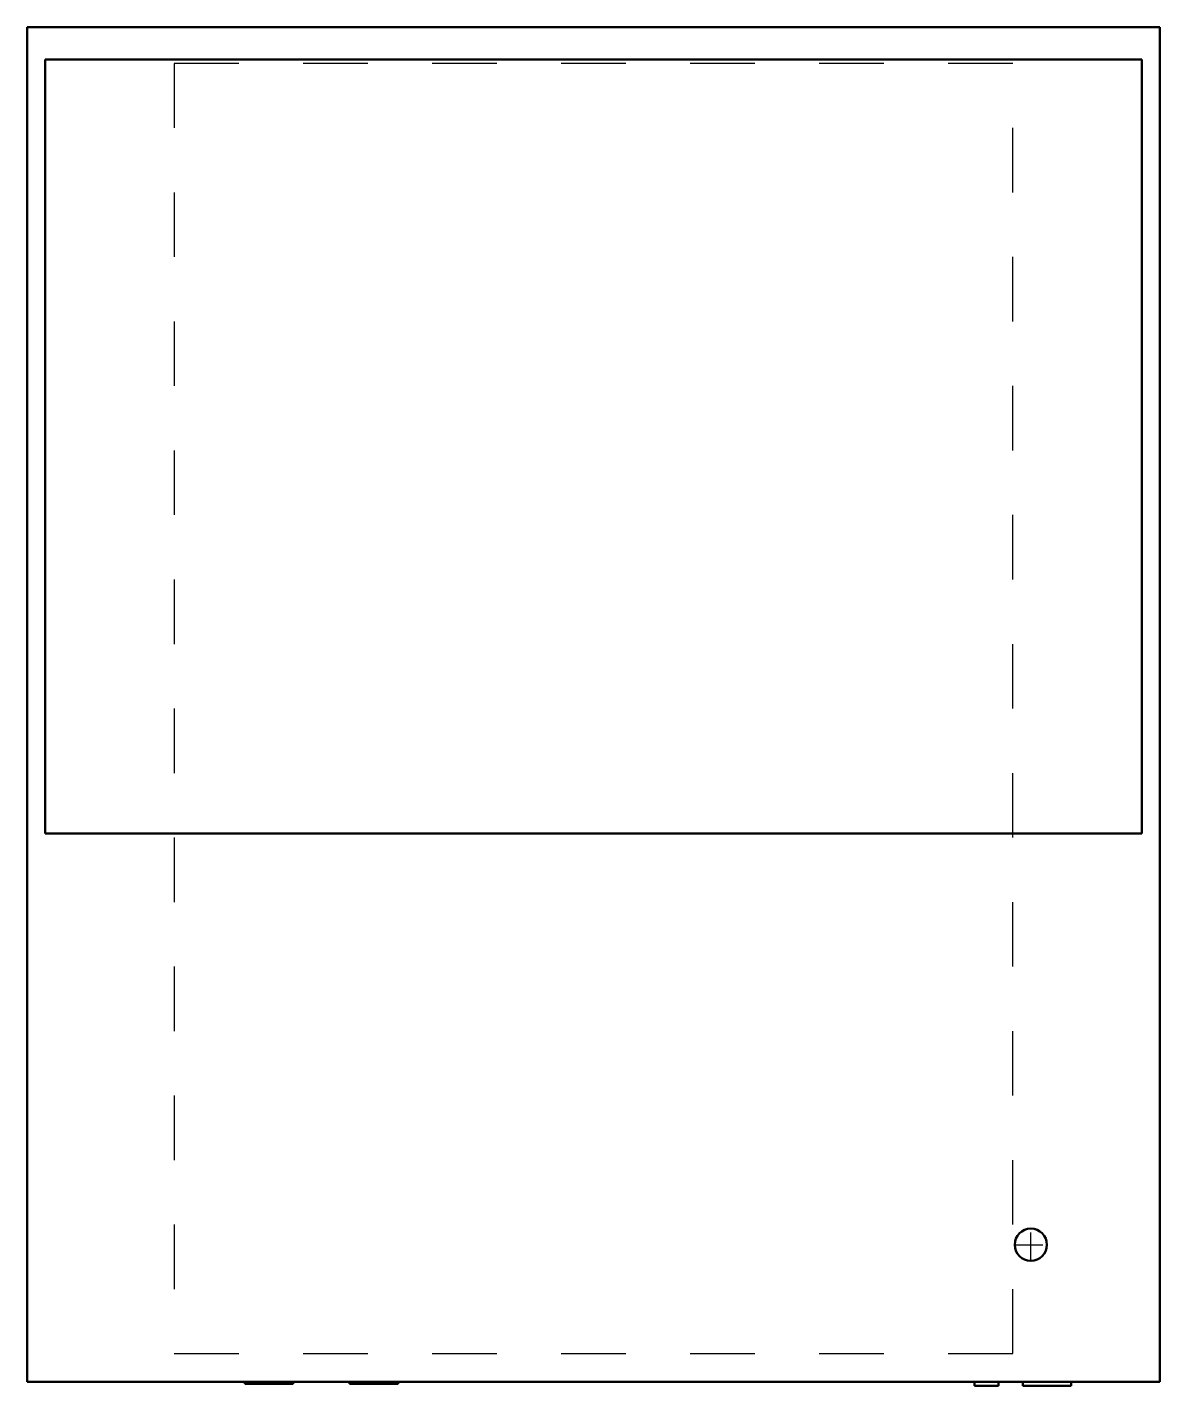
# Model space of a CAD drawing. Header units: inches. Extents: x -8.8 to 8.8, y -10.6 to 10.5.
import ezdxf

# ---------------------------------------------------------------- set-up
doc = ezdxf.new("R2010")
doc.units = ezdxf.units.IN
doc.header["$MEASUREMENT"] = 0
doc.linetypes.add('Center', pattern=[1.5, 0.45, -0.5, 0.05, -0.5])
doc.linetypes.add('Dashed', pattern=[2, 1, -1])
for name, color, linetype, lineweight in [('AM_0', 7, 'Continuous', 50), ('AM_7', 7, 'Center', 25), ('AM_9', 6, 'Dashed', 25)]:
    doc.layers.add(name, color=color, linetype=linetype, lineweight=lineweight)

# ---------------------------------------------------------------- blocks, each defined once
blk = doc.blocks.new('1_AMST36BU14_PART8_0_in_AMST36BU14_4')
at = {"layer": 'AM_0'}
for p, q in [((8.5, 10), (-8.5, 10)), ((-8.5, 10), (-8.5, -2)), ((8.5, -2), (8.5, 10)), ((-8.5, -2), (8.5, -2))]:
    blk.add_line(p, q, dxfattribs=at)
blk = doc.blocks.new('2_AMST36BU14_PART7_0_in_AMST36BU14_4')
at = {"layer": 'AM_9'}
for p, q in [((-6.5, 9.9375), (-6.5, -10.0625)), ((6.5, 9.9375), (-6.5, 9.9375)), ((6.5, -10.0625), (6.5, 9.9375)), ((-6.5, -10.0625), (6.5, -10.0625))]:
    blk.add_line(p, q, dxfattribs=at)
blk = doc.blocks.new('3_AMST36BU14_PART6_0_in_AMST36BU14_4')
at = {"layer": 'AM_0'}
blk.add_circle((6.78125, -8.375), 0.25, dxfattribs=at)
at = {"layer": 'AM_7'}
for p, q in [((6.78125, -8.6375), (6.78125, -8.1125)), ((6.51875, -8.375), (7.04375, -8.375))]:
    blk.add_line(p, q, dxfattribs=at)
blk = doc.blocks.new('4_AMST36BU14_PART5_0_in_AMST36BU14_4')
at = {"layer": 'AM_0'}
for p, q in [((6.65625, -10.5), (6.65625, -10.5625)), ((7.40625, -10.5625), (7.40625, -10.5)), ((7.40625, -10.5625), (6.65625, -10.5625))]:
    blk.add_line(p, q, dxfattribs=at)
blk = doc.blocks.new('5_AMST36BU14_PART4_0_in_AMST36BU14_4')
at = {"layer": 'AM_0'}
for p, q in [((5.90625, -10.5), (5.90625, -10.5625)), ((6.28125, -10.5625), (6.28125, -10.5)), ((6.28125, -10.5625), (5.90625, -10.5625))]:
    blk.add_line(p, q, dxfattribs=at)
blk = doc.blocks.new('6_AMST36BU14_PART3_0_in_AMST36BU14_4')
at = {"layer": 'AM_0'}
for p, q in [((-5.40625, -10.5), (-5.40625, -10.53125)), ((-4.65625, -10.53125), (-4.65625, -10.5)), ((-4.65625, -10.53125), (-5.40625, -10.53125))]:
    blk.add_line(p, q, dxfattribs=at)
blk = doc.blocks.new('7_AMST36BU14_PART2_0_in_AMST36BU14_4')
at = {"layer": 'AM_0'}
for p, q in [((-3.78125, -10.5), (-3.78125, -10.53125)), ((-3.03125, -10.53125), (-3.03125, -10.5)), ((-3.03125, -10.53125), (-3.78125, -10.53125))]:
    blk.add_line(p, q, dxfattribs=at)
blk = doc.blocks.new('8_AMST36BU14_PART1_0_in_AMST36BU14_4')
at = {"layer": 'AM_0'}
for p, q in [((-8.78125, -10.5), (-8.78125, 10.5)), ((-8.78125, 10.5), (8.78125, 10.5)), ((8.78125, 10.5), (8.78125, -10.5)), ((-8.5, 10), (-8.5, -2)), ((8.5, 10), (-8.5, 10)), ((8.5, -2), (8.5, 10)), ((-8.5, -2), (8.5, -2)), ((8.78125, -10.5), (-8.78125, -10.5))]:
    blk.add_line(p, q, dxfattribs=at)

msp = doc.modelspace()

# ---------------------------------------------------------------- block references
for name in ['8_AMST36BU14_PART1_0_in_AMST36BU14_4', '1_AMST36BU14_PART8_0_in_AMST36BU14_4', '2_AMST36BU14_PART7_0_in_AMST36BU14_4', '3_AMST36BU14_PART6_0_in_AMST36BU14_4', '6_AMST36BU14_PART3_0_in_AMST36BU14_4', '7_AMST36BU14_PART2_0_in_AMST36BU14_4', '5_AMST36BU14_PART4_0_in_AMST36BU14_4', '4_AMST36BU14_PART5_0_in_AMST36BU14_4']:
    msp.add_blockref(name, (0, 0))

doc.saveas('drawing.dxf')
